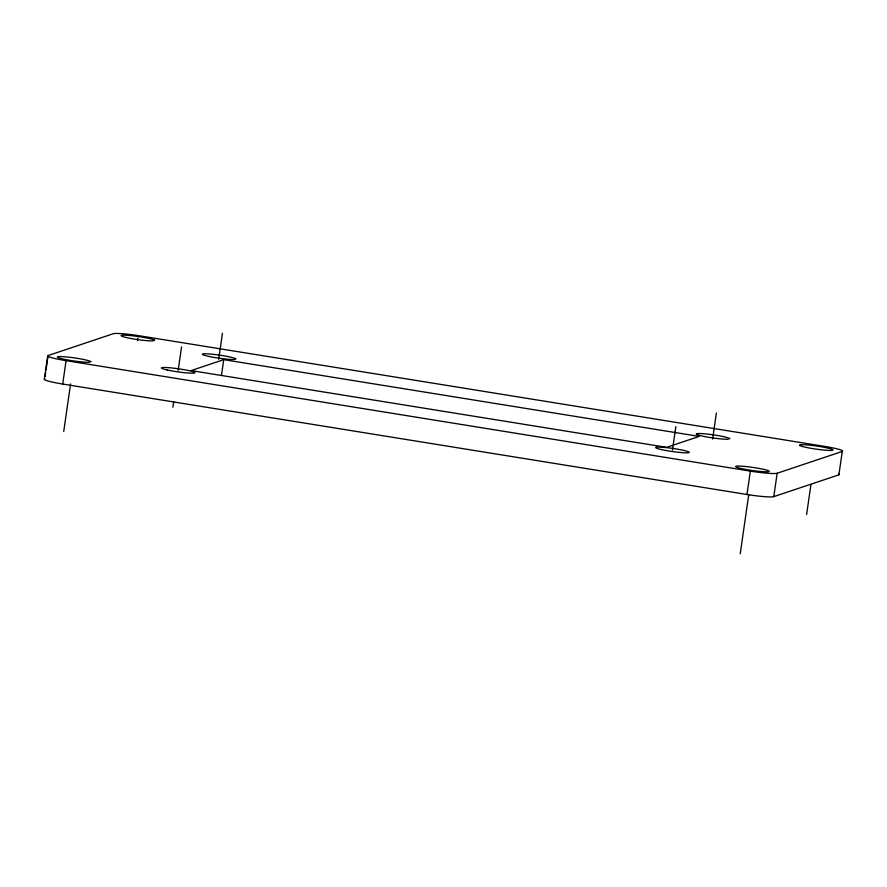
<?xml version="1.0" encoding="UTF-8"?>
<svg xmlns="http://www.w3.org/2000/svg" width="887" height="887" viewBox="0 0 887 887"><rect width="100%" height="100%" fill="white"/><g stroke="black" fill="none" stroke-linecap="round" stroke-linejoin="round"><path stroke-width="1.33" d="M44.35 379.159L47.721 355.765M45.115 376.343L45.669 372.44M46.046 369.846L48.109 355.543L113.214 333.745A23.062 2.129 8.2 0 1 140.024 335.874L824.289 446.349A23.062 2.129 8.2 0 1 842.262 451.45L838.891 474.833L773.786 496.642A23.062 2.129 8.2 0 1 746.976 494.502L62.711 384.038A23.062 2.129 8.2 0 1 44.738 378.937M62.711 384.038L66.081 360.643A23.062 2.129 8.2 0 1 48.109 355.543M63.731 431.459L70.583 383.883M137.54 340.686L137.917 338.058M172.876 407.166L173.664 401.7M178.187 370.334L181.558 346.939M218.69 359.324L222.449 333.246M221.528 375.068L223.746 359.645L699.233 436.415L666.625 447.347L191.137 370.578L223.746 359.645M672.479 449.964L675.85 426.569M712.627 439.098L716.386 412.987M746.976 494.502L750.347 471.119A23.062 2.129 8.2 0 0 777.156 473.248L842.262 451.45M740.235 553.754L748.706 494.935M773.786 496.642L777.156 473.248M806.616 514.515L810.94 484.457M66.081 360.643L750.347 471.119M838.88 474.002A23.062 2.129 8.2 0 1 838.891 474.833M799.974 444.941L799.675 445.44A16.953 1.563 8.2 0 0 823.491 450.031A16.953 1.563 8.2 0 0 828.702 448.29A16.953 1.563 8.2 0 0 801.903 444.697L799.974 444.941M736.088 466.296L735.789 466.75A16.953 1.563 8.2 0 0 759.505 471.385A16.953 1.563 8.2 0 0 764.76 469.622A16.953 1.563 8.2 0 0 737.796 466.074L736.088 466.296M729.679 438.577L727.673 439.253A16.953 1.563 8.2 0 1 700.708 435.705A16.953 1.563 8.2 0 1 705.963 433.943A16.953 1.563 8.2 0 1 729.679 438.577M90.773 361.619L88.767 362.284A16.953 1.563 8.2 0 1 61.802 358.736A16.953 1.563 8.2 0 1 67.057 356.984A16.953 1.563 8.2 0 1 90.773 361.619M154.582 340.242L152.575 340.918A16.953 1.563 8.2 0 1 125.61 337.37A16.953 1.563 8.2 0 1 130.866 335.608A16.953 1.563 8.2 0 1 154.582 340.242M235.742 358.836L233.736 359.501A16.953 1.563 8.2 0 1 206.771 355.953A16.953 1.563 8.2 0 1 212.026 354.201A16.953 1.563 8.2 0 1 235.742 358.836M661.425 449.576A16.953 1.563 8.2 0 0 688.933 452.625A16.953 1.563 8.2 0 0 667.057 447.691A16.953 1.563 8.2 0 0 661.425 449.576M167.144 369.946A16.953 1.563 8.2 0 0 194.652 372.995A16.953 1.563 8.2 0 0 172.765 368.061A16.953 1.563 8.2 0 0 167.144 369.946"/></g></svg>
